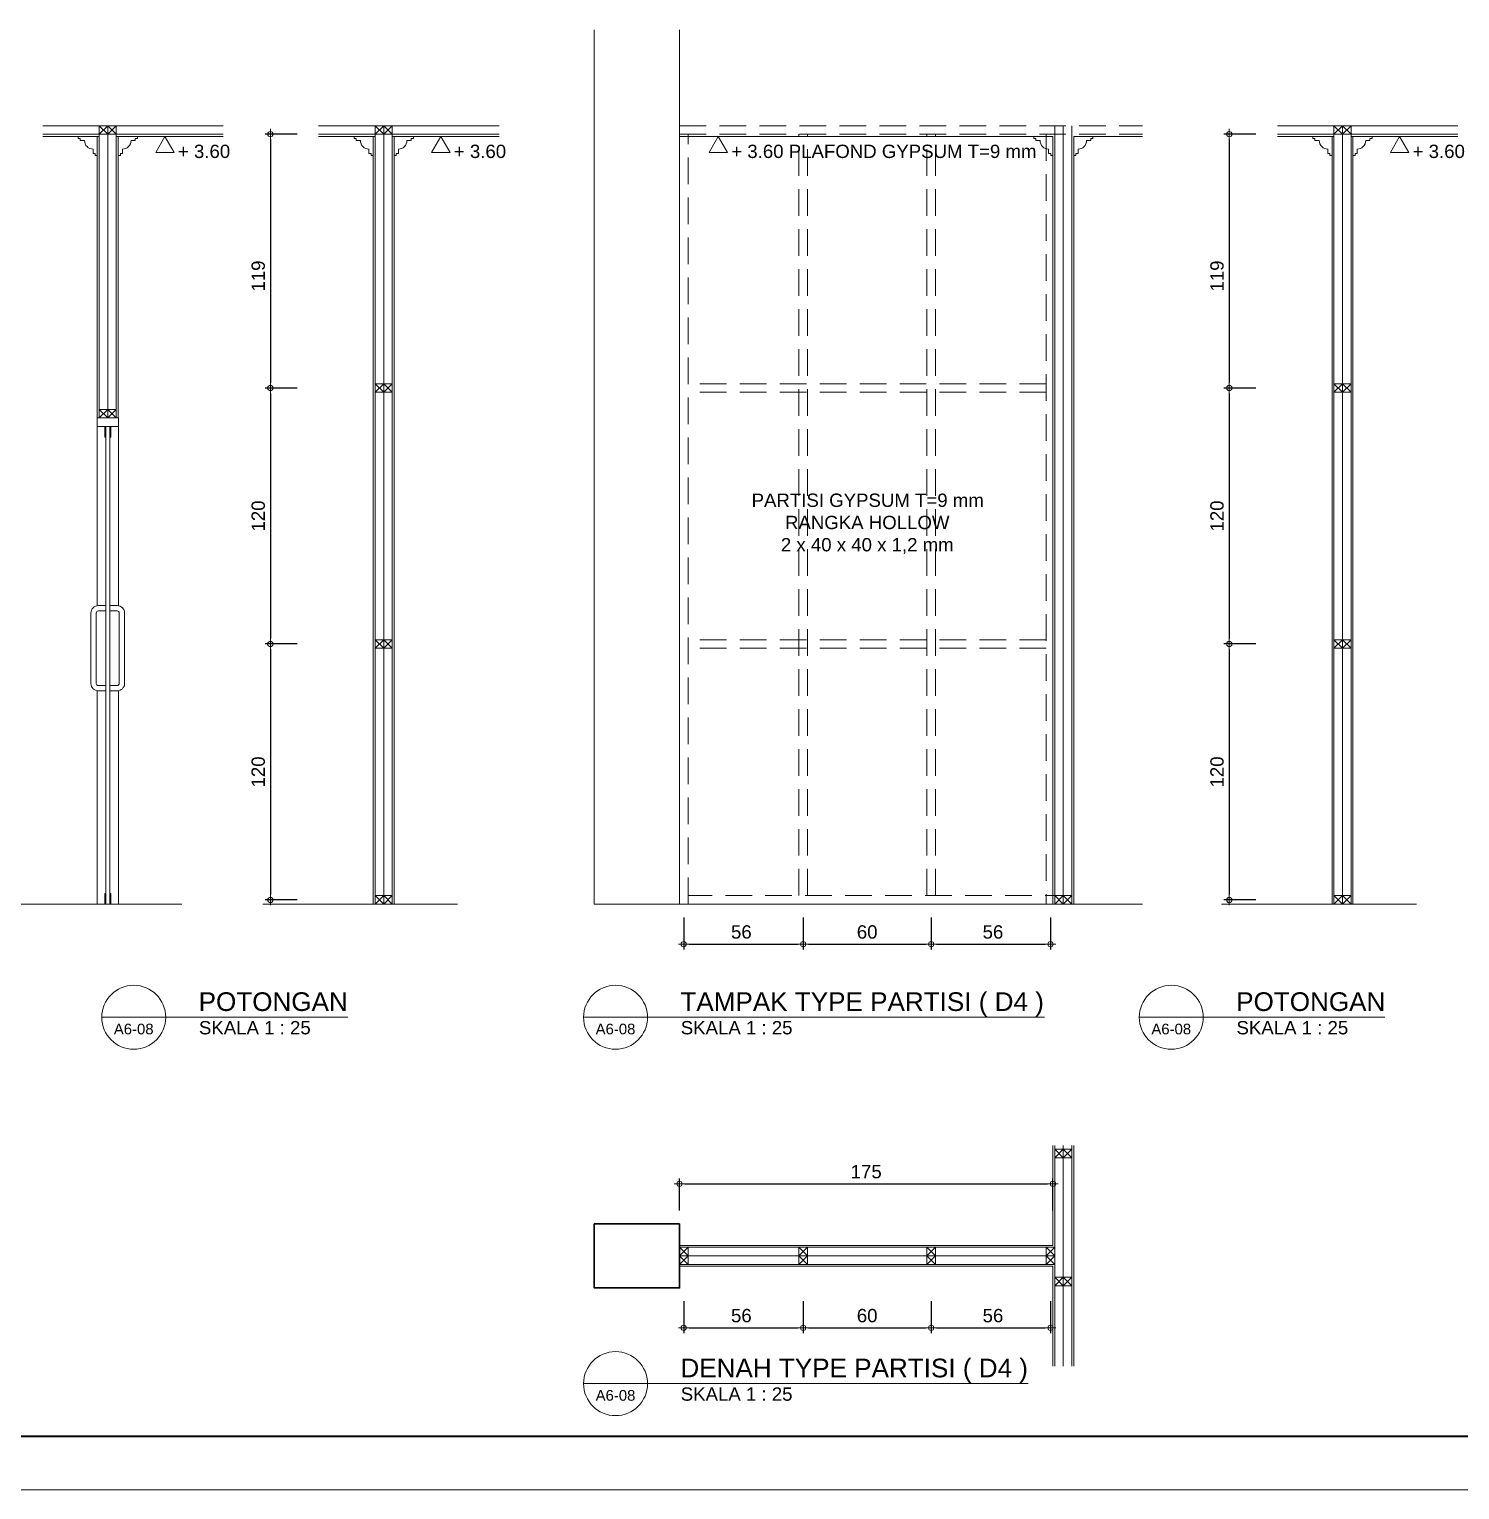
# Model space of a CAD drawing. Header units: millimetres. Extents: x -11 to 1625, y -267 to 180.
# Drawn here: x 1025.01 to 1051.85, y -267 to -239.61 of the extents above; entities that cross this region are included whole.
import ezdxf
from ezdxf.enums import TextEntityAlignment as Align

# ---------------------------------------------------------------- set-up
doc = ezdxf.new("R2010")
doc.units = ezdxf.units.MM
doc.linetypes.add('HIDDEN', pattern=[0.375, 0.25, -0.125])
for name, color, linetype, lineweight in [('ars', 11, 'Continuous', 5), ('GRS KOP', 1, 'Continuous', 35), ('KOLOM', 1, 'Continuous', 30), ('kop', 7, 'Continuous', 20), ('kus', 63, 'Continuous', 15), ('lan', 7, 'Continuous', 15), ('not', 7, 'Continuous', 20), ('PARTISI', 190, 'Continuous', 9), ('pla', 213, 'Continuous', 15), ('tem', 5, 'Continuous', 20), ('u', 6, 'Continuous', 20)]:
    doc.layers.add(name, color=color, linetype=linetype, lineweight=lineweight)
doc.styles.add('BARU', font='complex.shx')
doc.styles.add('S', font='SIMPLEX', dxfattribs={"width": 1.1})
doc.styles.get("Standard").update_dxf_attribs({"font": 'ARIALUNI.TTF'})
doc.dimstyles.new('SK-25', dxfattribs={"dimtxt": 0.25, "dimasz": 0.1, "dimexe": 0.1, "dimexo": 0, "dimgap": 0.1, "dimtad": 1, "dimdec": 0, "dimlfac": 25, "dimzin": 12, "dimdsep": 46, "dimtxsty": 'Standard', "dimblk": 'BULAT', "dimcen": 0.1, "dimclrd": 256, "dimadec": 0, "dimazin": 3, "dimtfac": 1, "dimtdec": 0, "dimtofl": 0, "dimtmove": 0, "dimatfit": 3, "dimldrblk": 'BULAT', "dimfxl": 0, "dimtolj": 1, "dimtzin": 0, "dimarcsym": 0})

# ---------------------------------------------------------------- blocks, each defined once
blk = doc.blocks.new('kop')
at = {"layer": 'GRS KOP'}
blk.add_lwpolyline([(1, 54), (83, 54), (83, 1), (1, 1)], close=True, dxfattribs=at)
at = {"layer": 'kop', "color": 7}
blk.add_line((0, 0), (84, 0), dxfattribs=at)
at = {"layer": 'kop', "style": 'BARU', "flags": 4}
for p, height in [((73.8, 5.4), 0.35), ((80.303, 5.382), 0.25), ((73.8, 4.9), 0.35), ((80.303, 4.882), 0.25), ((73.8, 4.4), 0.35), ((80.303, 4.382), 0.25)]:
    blk.add_attdef('-', p, '', height=height, dxfattribs=at)
at = {"layer": 'kop', "flags": 4}
for tag, p in [('AR-00', (78.057, 2.648)), ('00', (81.238, 2.647))]:
    blk.add_attdef(tag, text='', height=0.35, dxfattribs=at).set_placement(p, align=Align.MIDDLE)
blk = doc.blocks.new('PEILA')
blk.add_lwpolyline([(-0.188, -0.325), (0.188, -0.325), (0, 0)], close=True)
at = {"style": 'S', "width": 1.1, "flags": 4}
blk.add_attdef('CAT', (0.265, -0.289), '', height=0.2, dxfattribs=at)
blk = doc.blocks.new('BULAT')
for p, q in [((-1, 0), (1, 0)), ((0, -1), (0, 1))]:
    blk.add_line(p, q)
blk.add_circle((0, 0), 0.5)
blk = doc.blocks.new('*D2224')
at = {"layer": 'Defpoints', "color": 0, "ltscale": 0.15}
for p in [(1030.039, -241.578), (1029.539, -246.338), (1030.039, -246.338)]:
    blk.add_point(p, dxfattribs=at)
at = {"layer": 'u', "color": 0, "lineweight": -2, "ltscale": 0.15}
for p, q in [((1030.039, -241.578), (1029.439, -241.578)), ((1030.039, -246.338), (1029.439, -246.338))]:
    blk.add_line(p, q, dxfattribs=at)
at = {"layer": 'u', "lineweight": -2, "ltscale": 0.15}
blk.add_line((1029.539, -241.678), (1029.539, -246.238), dxfattribs=at)
at = {"layer": 'u', "lineweight": -2, "ltscale": 0.15, "xscale": 0.1, "yscale": 0.1, "zscale": 0.1}
for p, rotation in [((1029.539, -241.578), 90), ((1029.539, -246.338), 270)]:
    blk.add_blockref('BULAT', p, dxfattribs=dict(at, rotation=rotation))
at = {"layer": 'u', "color": 0, "ltscale": 0.15, "insert": (1029.311, -244.238), "char_height": 0.25, "attachment_point": 5, "rotation": 90}
blk.add_mtext('\\A1;119', dxfattribs=at)
blk = doc.blocks.new('*D2225')
at = {"layer": 'Defpoints', "color": 0, "ltscale": 0.15}
for p in [(1030.039, -251.138), (1029.539, -255.938), (1030.039, -255.938)]:
    blk.add_point(p, dxfattribs=at)
at = {"layer": 'u', "color": 0, "lineweight": -2, "ltscale": 0.15}
for p, q in [((1030.039, -251.138), (1029.439, -251.138)), ((1030.039, -255.938), (1029.439, -255.938))]:
    blk.add_line(p, q, dxfattribs=at)
at = {"layer": 'u', "lineweight": -2, "ltscale": 0.15}
blk.add_line((1029.539, -251.238), (1029.539, -255.838), dxfattribs=at)
at = {"layer": 'u', "lineweight": -2, "ltscale": 0.15, "xscale": 0.1, "yscale": 0.1, "zscale": 0.1}
for p, rotation in [((1029.539, -251.138), 90), ((1029.539, -255.938), 270)]:
    blk.add_blockref('BULAT', p, dxfattribs=dict(at, rotation=rotation))
at = {"layer": 'u', "color": 0, "ltscale": 0.15, "insert": (1029.311, -253.538), "char_height": 0.25, "attachment_point": 5, "rotation": 90}
blk.add_mtext('\\A1;120', dxfattribs=at)
blk = doc.blocks.new('*D2226')
at = {"layer": 'Defpoints', "color": 0, "ltscale": 0.15}
for p in [(1030.039, -246.338), (1029.539, -251.138), (1030.039, -251.138)]:
    blk.add_point(p, dxfattribs=at)
at = {"layer": 'u', "color": 0, "lineweight": -2, "ltscale": 0.15}
for p, q in [((1030.039, -246.338), (1029.439, -246.338)), ((1030.039, -251.138), (1029.439, -251.138))]:
    blk.add_line(p, q, dxfattribs=at)
at = {"layer": 'u', "lineweight": -2, "ltscale": 0.15}
blk.add_line((1029.539, -246.438), (1029.539, -251.038), dxfattribs=at)
at = {"layer": 'u', "lineweight": -2, "ltscale": 0.15, "xscale": 0.1, "yscale": 0.1, "zscale": 0.1}
for p, rotation in [((1029.539, -246.338), 90), ((1029.539, -251.138), 270)]:
    blk.add_blockref('BULAT', p, dxfattribs=dict(at, rotation=rotation))
at = {"layer": 'u', "color": 0, "ltscale": 0.15, "insert": (1029.311, -248.738), "char_height": 0.25, "attachment_point": 5, "rotation": 90}
blk.add_mtext('\\A1;120', dxfattribs=at)
blk = doc.blocks.new('Ndtpd')
blk.add_line((0.747, 0), (-0.747, 0))
blk.add_circle((0, 0), 0.747)
at = {"flags": 4}
for tag, height, p in [('NO', 0.5, (0, 0.148)), ('NOLBR', 0.3, (0, -0.398))]:
    blk.add_attdef(tag, text='', height=height, dxfattribs=at).set_placement(p, align=Align.CENTER)
for tag, p, height in [('NDTPD', (1.516, 0.148), 0.5), ('SKALA', (1.523, -0.398), 0.3)]:
    blk.add_attdef(tag, p, '', height=height, dxfattribs=at)
blk = doc.blocks.new('K1')
at = {"layer": 'KOLOM'}
blk.add_lwpolyline([(0.2, 0.15), (-0.2, 0.15), (-0.2, -0.15), (0.2, -0.15), (0.2, 0.15)], dxfattribs=at)
blk = doc.blocks.new('*D2269')
at = {"layer": 'Defpoints', "color": 0, "ltscale": 0.15}
for p in [(1037.293, -263.463), (1039.533, -263.463), (1039.533, -263.963)]:
    blk.add_point(p, dxfattribs=at)
at = {"layer": 'u', "color": 0, "lineweight": -2, "ltscale": 0.15}
for p, q in [((1037.293, -263.463), (1037.293, -264.063)), ((1039.533, -263.463), (1039.533, -264.063))]:
    blk.add_line(p, q, dxfattribs=at)
at = {"layer": 'u', "lineweight": -2, "ltscale": 0.15}
blk.add_line((1037.393, -263.963), (1039.433, -263.963), dxfattribs=at)
at = {"layer": 'u', "lineweight": -2, "ltscale": 0.15, "xscale": 0.1, "yscale": 0.1, "zscale": 0.1, "rotation": 180}
blk.add_blockref('BULAT', (1037.293, -263.963), dxfattribs=at)
at = {"layer": 'u', "lineweight": -2, "ltscale": 0.15, "xscale": 0.1, "yscale": 0.1, "zscale": 0.1}
blk.add_blockref('BULAT', (1039.533, -263.963), dxfattribs=at)
at = {"layer": 'u', "color": 0, "ltscale": 0.15, "insert": (1038.373, -263.735), "char_height": 0.25, "attachment_point": 5}
blk.add_mtext('\\A1;56', dxfattribs=at)
blk = doc.blocks.new('*D2270')
at = {"layer": 'Defpoints', "color": 0, "ltscale": 0.15}
for p in [(1039.533, -263.463), (1041.933, -263.463), (1041.933, -263.963)]:
    blk.add_point(p, dxfattribs=at)
at = {"layer": 'u', "color": 0, "lineweight": -2, "ltscale": 0.15}
for p, q in [((1039.533, -263.463), (1039.533, -264.063)), ((1041.933, -263.463), (1041.933, -264.063))]:
    blk.add_line(p, q, dxfattribs=at)
at = {"layer": 'u', "lineweight": -2, "ltscale": 0.15}
blk.add_line((1039.633, -263.963), (1041.833, -263.963), dxfattribs=at)
at = {"layer": 'u', "lineweight": -2, "ltscale": 0.15, "xscale": 0.1, "yscale": 0.1, "zscale": 0.1, "rotation": 180}
blk.add_blockref('BULAT', (1039.533, -263.963), dxfattribs=at)
at = {"layer": 'u', "lineweight": -2, "ltscale": 0.15, "xscale": 0.1, "yscale": 0.1, "zscale": 0.1}
blk.add_blockref('BULAT', (1041.933, -263.963), dxfattribs=at)
at = {"layer": 'u', "color": 0, "ltscale": 0.15, "insert": (1040.733, -263.735), "char_height": 0.25, "attachment_point": 5}
blk.add_mtext('\\A1;60', dxfattribs=at)
blk = doc.blocks.new('*D2271')
at = {"layer": 'Defpoints', "color": 0, "ltscale": 0.15}
for p in [(1041.933, -263.463), (1044.173, -263.463), (1044.173, -263.963)]:
    blk.add_point(p, dxfattribs=at)
at = {"layer": 'u', "color": 0, "lineweight": -2, "ltscale": 0.15}
for p, q in [((1041.933, -263.463), (1041.933, -264.063)), ((1044.173, -263.463), (1044.173, -264.063))]:
    blk.add_line(p, q, dxfattribs=at)
at = {"layer": 'u', "lineweight": -2, "ltscale": 0.15}
blk.add_line((1042.033, -263.963), (1044.073, -263.963), dxfattribs=at)
at = {"layer": 'u', "lineweight": -2, "ltscale": 0.15, "xscale": 0.1, "yscale": 0.1, "zscale": 0.1, "rotation": 180}
blk.add_blockref('BULAT', (1041.933, -263.963), dxfattribs=at)
at = {"layer": 'u', "lineweight": -2, "ltscale": 0.15, "xscale": 0.1, "yscale": 0.1, "zscale": 0.1}
blk.add_blockref('BULAT', (1044.173, -263.963), dxfattribs=at)
at = {"layer": 'u', "color": 0, "ltscale": 0.15, "insert": (1043.093, -263.735), "char_height": 0.25, "attachment_point": 5}
blk.add_mtext('\\A1;56', dxfattribs=at)
blk = doc.blocks.new('*D2272')
at = {"layer": 'Defpoints', "color": 0, "ltscale": 0.15}
for p in [(1044.217, -261.263), (1037.213, -261.763), (1044.217, -261.763)]:
    blk.add_point(p, dxfattribs=at)
at = {"layer": 'u', "color": 0, "lineweight": -2, "ltscale": 0.15}
for p, q in [((1037.213, -261.763), (1037.213, -261.163)), ((1044.217, -261.763), (1044.217, -261.163))]:
    blk.add_line(p, q, dxfattribs=at)
at = {"layer": 'u', "lineweight": -2, "ltscale": 0.15}
blk.add_line((1037.313, -261.263), (1044.117, -261.263), dxfattribs=at)
at = {"layer": 'u', "lineweight": -2, "ltscale": 0.15, "xscale": 0.1, "yscale": 0.1, "zscale": 0.1, "rotation": 180}
blk.add_blockref('BULAT', (1037.213, -261.263), dxfattribs=at)
at = {"layer": 'u', "lineweight": -2, "ltscale": 0.15, "xscale": 0.1, "yscale": 0.1, "zscale": 0.1}
blk.add_blockref('BULAT', (1044.217, -261.263), dxfattribs=at)
at = {"layer": 'u', "color": 0, "ltscale": 0.15, "insert": (1040.715, -261.035), "char_height": 0.25, "attachment_point": 5}
blk.add_mtext('\\A1;175', dxfattribs=at)
blk = doc.blocks.new('*D2273')
at = {"layer": 'Defpoints', "color": 0, "ltscale": 0.15}
for p in [(1037.293, -256.268), (1039.533, -256.268), (1039.533, -256.768)]:
    blk.add_point(p, dxfattribs=at)
at = {"layer": 'u', "color": 0, "lineweight": -2, "ltscale": 0.15}
for p, q in [((1037.293, -256.268), (1037.293, -256.868)), ((1039.533, -256.268), (1039.533, -256.868))]:
    blk.add_line(p, q, dxfattribs=at)
at = {"layer": 'u', "lineweight": -2, "ltscale": 0.15}
blk.add_line((1037.393, -256.768), (1039.433, -256.768), dxfattribs=at)
at = {"layer": 'u', "lineweight": -2, "ltscale": 0.15, "xscale": 0.1, "yscale": 0.1, "zscale": 0.1, "rotation": 180}
blk.add_blockref('BULAT', (1037.293, -256.768), dxfattribs=at)
at = {"layer": 'u', "lineweight": -2, "ltscale": 0.15, "xscale": 0.1, "yscale": 0.1, "zscale": 0.1}
blk.add_blockref('BULAT', (1039.533, -256.768), dxfattribs=at)
at = {"layer": 'u', "color": 0, "ltscale": 0.15, "insert": (1038.373, -256.54), "char_height": 0.25, "attachment_point": 5}
blk.add_mtext('\\A1;56', dxfattribs=at)
blk = doc.blocks.new('*D2274')
at = {"layer": 'Defpoints', "color": 0, "ltscale": 0.15}
for p in [(1039.533, -256.268), (1041.933, -256.268), (1041.933, -256.768)]:
    blk.add_point(p, dxfattribs=at)
at = {"layer": 'u', "color": 0, "lineweight": -2, "ltscale": 0.15}
for p, q in [((1039.533, -256.268), (1039.533, -256.868)), ((1041.933, -256.268), (1041.933, -256.868))]:
    blk.add_line(p, q, dxfattribs=at)
at = {"layer": 'u', "lineweight": -2, "ltscale": 0.15}
blk.add_line((1039.633, -256.768), (1041.833, -256.768), dxfattribs=at)
at = {"layer": 'u', "lineweight": -2, "ltscale": 0.15, "xscale": 0.1, "yscale": 0.1, "zscale": 0.1, "rotation": 180}
blk.add_blockref('BULAT', (1039.533, -256.768), dxfattribs=at)
at = {"layer": 'u', "lineweight": -2, "ltscale": 0.15, "xscale": 0.1, "yscale": 0.1, "zscale": 0.1}
blk.add_blockref('BULAT', (1041.933, -256.768), dxfattribs=at)
at = {"layer": 'u', "color": 0, "ltscale": 0.15, "insert": (1040.733, -256.54), "char_height": 0.25, "attachment_point": 5}
blk.add_mtext('\\A1;60', dxfattribs=at)
blk = doc.blocks.new('*D2275')
at = {"layer": 'Defpoints', "color": 0, "ltscale": 0.15}
for p in [(1041.933, -256.268), (1044.173, -256.268), (1044.173, -256.768)]:
    blk.add_point(p, dxfattribs=at)
at = {"layer": 'u', "color": 0, "lineweight": -2, "ltscale": 0.15}
for p, q in [((1041.933, -256.268), (1041.933, -256.868)), ((1044.173, -256.268), (1044.173, -256.868))]:
    blk.add_line(p, q, dxfattribs=at)
at = {"layer": 'u', "lineweight": -2, "ltscale": 0.15}
blk.add_line((1042.033, -256.768), (1044.073, -256.768), dxfattribs=at)
at = {"layer": 'u', "lineweight": -2, "ltscale": 0.15, "xscale": 0.1, "yscale": 0.1, "zscale": 0.1, "rotation": 180}
blk.add_blockref('BULAT', (1041.933, -256.768), dxfattribs=at)
at = {"layer": 'u', "lineweight": -2, "ltscale": 0.15, "xscale": 0.1, "yscale": 0.1, "zscale": 0.1}
blk.add_blockref('BULAT', (1044.173, -256.768), dxfattribs=at)
at = {"layer": 'u', "color": 0, "ltscale": 0.15, "insert": (1043.093, -256.54), "char_height": 0.25, "attachment_point": 5}
blk.add_mtext('\\A1;56', dxfattribs=at)
blk = doc.blocks.new('*D2276')
at = {"layer": 'Defpoints', "color": 0, "ltscale": 0.15}
for p in [(1048.025, -241.578), (1047.525, -246.338), (1048.025, -246.338)]:
    blk.add_point(p, dxfattribs=at)
at = {"layer": 'u', "color": 0, "lineweight": -2, "ltscale": 0.15}
for p, q in [((1048.025, -241.578), (1047.425, -241.578)), ((1048.025, -246.338), (1047.425, -246.338))]:
    blk.add_line(p, q, dxfattribs=at)
at = {"layer": 'u', "lineweight": -2, "ltscale": 0.15}
blk.add_line((1047.525, -241.678), (1047.525, -246.238), dxfattribs=at)
at = {"layer": 'u', "lineweight": -2, "ltscale": 0.15, "xscale": 0.1, "yscale": 0.1, "zscale": 0.1}
for p, rotation in [((1047.525, -241.578), 90), ((1047.525, -246.338), 270)]:
    blk.add_blockref('BULAT', p, dxfattribs=dict(at, rotation=rotation))
at = {"layer": 'u', "color": 0, "ltscale": 0.15, "insert": (1047.297, -244.238), "char_height": 0.25, "attachment_point": 5, "rotation": 90}
blk.add_mtext('\\A1;119', dxfattribs=at)
blk = doc.blocks.new('*D2277')
at = {"layer": 'Defpoints', "color": 0, "ltscale": 0.15}
for p in [(1048.025, -251.138), (1047.525, -255.938), (1048.025, -255.938)]:
    blk.add_point(p, dxfattribs=at)
at = {"layer": 'u', "color": 0, "lineweight": -2, "ltscale": 0.15}
for p, q in [((1048.025, -251.138), (1047.425, -251.138)), ((1048.025, -255.938), (1047.425, -255.938))]:
    blk.add_line(p, q, dxfattribs=at)
at = {"layer": 'u', "lineweight": -2, "ltscale": 0.15}
blk.add_line((1047.525, -251.238), (1047.525, -255.838), dxfattribs=at)
at = {"layer": 'u', "lineweight": -2, "ltscale": 0.15, "xscale": 0.1, "yscale": 0.1, "zscale": 0.1}
for p, rotation in [((1047.525, -251.138), 90), ((1047.525, -255.938), 270)]:
    blk.add_blockref('BULAT', p, dxfattribs=dict(at, rotation=rotation))
at = {"layer": 'u', "color": 0, "ltscale": 0.15, "insert": (1047.297, -253.538), "char_height": 0.25, "attachment_point": 5, "rotation": 90}
blk.add_mtext('\\A1;120', dxfattribs=at)
blk = doc.blocks.new('*D2278')
at = {"layer": 'Defpoints', "color": 0, "ltscale": 0.15}
for p in [(1048.025, -246.338), (1047.525, -251.138), (1048.025, -251.138)]:
    blk.add_point(p, dxfattribs=at)
at = {"layer": 'u', "color": 0, "lineweight": -2, "ltscale": 0.15}
for p, q in [((1048.025, -246.338), (1047.425, -246.338)), ((1048.025, -251.138), (1047.425, -251.138))]:
    blk.add_line(p, q, dxfattribs=at)
at = {"layer": 'u', "lineweight": -2, "ltscale": 0.15}
blk.add_line((1047.525, -246.438), (1047.525, -251.038), dxfattribs=at)
at = {"layer": 'u', "lineweight": -2, "ltscale": 0.15, "xscale": 0.1, "yscale": 0.1, "zscale": 0.1}
for p, rotation in [((1047.525, -246.338), 90), ((1047.525, -251.138), 270)]:
    blk.add_blockref('BULAT', p, dxfattribs=dict(at, rotation=rotation))
at = {"layer": 'u', "color": 0, "ltscale": 0.15, "insert": (1047.297, -248.738), "char_height": 0.25, "attachment_point": 5, "rotation": 90}
blk.add_mtext('\\A1;120', dxfattribs=at)

msp = doc.modelspace()

# ---------------------------------------------------------------- linework, layer by layer
at = {"layer": 'ars'}
for p, q in [((1026.3275323, -241.5778809), (1026.4875323, -241.4178809)), ((1026.3275323, -241.4178809), (1026.4875323, -241.5778809)), ((1026.4875323, -241.4178809), (1026.6475323, -241.5778809)), ((1026.4875323, -241.5778809), (1026.6475323, -241.4178809)), ((1031.5038117, -241.5778809), (1031.6638117, -241.4178809)), ((1031.5038117, -241.4178809), (1031.6638117, -241.5778809)), ((1031.6638117, -241.4178809), (1031.8238117, -241.5778809)), ((1031.6638117, -241.5778809), (1031.8238117, -241.4178809)), ((1049.4895449, -241.5778809), (1049.6495449, -241.4178809)), ((1049.4895449, -241.4178809), (1049.6495449, -241.5778809)), ((1049.6495449, -241.4178809), (1049.8095449, -241.5778809)), ((1049.6495449, -241.5778809), (1049.8095449, -241.4178809)), ((1026.3275323, -241.6178809), (1025.2671662, -241.6178809)), ((1026.2915323, -246.8978809), (1026.2915323, -241.6178809)), ((1026.6475323, -241.6178809), (1028.6539097, -241.6178809)), ((1026.6835323, -246.8978809), (1026.6835323, -241.6178809)), ((1031.5038117, -241.6178809), (1030.4434456, -241.6178809)), ((1031.4678117, -256.0178809), (1031.4678117, -241.6178809)), ((1031.8238117, -241.6178809), (1033.830189, -241.6178809)), ((1031.8598117, -256.0178809), (1031.8598117, -241.6178809)), ((1044.216895, -241.6178809), (1037.212895, -241.6178809)), ((1044.216895, -241.6178809), (1044.216895, -256.0178809)), ((1044.608895, -241.6178809), (1044.608895, -256.0178809)), ((1045.899543, -241.6178809), (1044.608895, -241.6178809)), ((1049.4895449, -241.6178809), (1048.4291788, -241.6178809)), ((1049.4535449, -256.0178809), (1049.4535449, -241.6178809)), ((1049.8095449, -241.6178809), (1051.8159223, -241.6178809)), ((1049.8455449, -256.0178809), (1049.8455449, -241.6178809)), ((1031.5038117, -246.4178809), (1031.6638117, -246.2578809)), ((1031.5038117, -246.2578809), (1031.6638117, -246.4178809)), ((1031.6638117, -246.2578809), (1031.8238117, -246.4178809)), ((1031.6638117, -246.4178809), (1031.8238117, -246.2578809)), ((1049.4895449, -246.4178809), (1049.6495449, -246.2578809)), ((1049.4895449, -246.2578809), (1049.6495449, -246.4178809)), ((1049.6495449, -246.2578809), (1049.8095449, -246.4178809)), ((1049.6495449, -246.4178809), (1049.8095449, -246.2578809)), ((1026.3275323, -246.8978809), (1026.4875323, -246.7378809)), ((1026.3275323, -246.7378809), (1026.4875323, -246.8978809)), ((1026.4875323, -246.7378809), (1026.6475323, -246.8978809)), ((1026.4875323, -246.8978809), (1026.6475323, -246.7378809)), ((1031.5038117, -251.2178809), (1031.6638117, -251.0578809)), ((1031.5038117, -251.0578809), (1031.6638117, -251.2178809)), ((1031.6638117, -251.0578809), (1031.8238117, -251.2178809)), ((1031.6638117, -251.2178809), (1031.8238117, -251.0578809)), ((1049.4895449, -251.2178809), (1049.6495449, -251.0578809)), ((1049.4895449, -251.0578809), (1049.6495449, -251.2178809)), ((1049.6495449, -251.0578809), (1049.8095449, -251.2178809)), ((1049.6495449, -251.2178809), (1049.8095449, -251.0578809)), ((1031.5038117, -256.0178809), (1031.6638117, -255.8578809)), ((1031.5038117, -255.8578809), (1031.6638117, -256.0178809)), ((1031.6638117, -255.8578809), (1031.8238117, -256.0178809)), ((1031.6638117, -256.0178809), (1031.8238117, -255.8578809)), ((1044.252895, -256.0178809), (1044.412895, -255.8578809)), ((1044.252895, -255.8578809), (1044.412895, -256.0178809)), ((1044.412895, -255.8578809), (1044.572895, -256.0178809)), ((1044.412895, -256.0178809), (1044.572895, -255.8578809)), ((1049.4895449, -256.0178809), (1049.6495449, -255.8578809)), ((1049.4895449, -255.8578809), (1049.6495449, -256.0178809)), ((1049.6495449, -255.8578809), (1049.8095449, -256.0178809)), ((1049.6495449, -256.0178809), (1049.8095449, -255.8578809)), ((1044.216895, -260.5447913), (1044.216895, -262.4168881)), ((1044.252895, -260.6128881), (1044.412895, -260.7728881)), ((1044.252895, -260.7728881), (1044.412895, -260.6128881)), ((1044.412895, -260.7728881), (1044.572895, -260.6128881)), ((1044.412895, -260.6128881), (1044.572895, -260.7728881)), ((1044.608895, -260.5447913), (1044.608895, -264.680985)), ((1044.216895, -262.4168881), (1037.212895, -262.4168881)), ((1037.372895, -262.4528881), (1037.212895, -262.6128881)), ((1037.212895, -262.4528881), (1037.372895, -262.6128881)), ((1037.212895, -262.6128881), (1037.372895, -262.7728881)), ((1037.372895, -262.6128881), (1037.212895, -262.7728881)), ((1039.452895, -262.4528881), (1039.612895, -262.6128881)), ((1039.612895, -262.4528881), (1039.452895, -262.6128881)), ((1039.612895, -262.6128881), (1039.452895, -262.7728881)), ((1039.452895, -262.6128881), (1039.612895, -262.7728881)), ((1042.012895, -262.4528881), (1041.852895, -262.6128881)), ((1041.852895, -262.4528881), (1042.012895, -262.6128881)), ((1041.852895, -262.6128881), (1042.012895, -262.7728881)), ((1042.012895, -262.6128881), (1041.852895, -262.7728881)), ((1044.092895, -262.4528881), (1044.252895, -262.6128881)), ((1044.252895, -262.4528881), (1044.092895, -262.6128881)), ((1044.252895, -262.6128881), (1044.092895, -262.7728881)), ((1044.092895, -262.6128881), (1044.252895, -262.7728881)), ((1044.216895, -262.8088881), (1037.212895, -262.8088881)), ((1044.216895, -262.8088881), (1044.216895, -264.680985)), ((1044.252895, -263.0128881), (1044.412895, -263.1728881)), ((1044.252895, -263.1728881), (1044.412895, -263.0128881)), ((1044.412895, -263.1728881), (1044.572895, -263.0128881)), ((1044.412895, -263.0128881), (1044.572895, -263.1728881))]:
    msp.add_line(p, q, dxfattribs=at)
at = {"layer": 'kus'}
for p, q in [((1026.2875323, -247.0578809), (1026.2875323, -250.4199534)), ((1026.4315323, -247.0578809), (1026.4315323, -247.2578809)), ((1026.4515323, -247.0578809), (1026.4515323, -256.0178809)), ((1026.5235323, -247.0578809), (1026.5235323, -256.0178809)), ((1026.5435323, -247.0578809), (1026.5435323, -247.2578809)), ((1026.6875323, -247.0578809), (1026.6875323, -250.4199534)), ((1026.4515323, -247.2578809), (1026.4315323, -247.2578809)), ((1026.5435323, -247.2578809), (1026.5235323, -247.2578809)), ((1026.1715323, -250.5578809), (1026.1715323, -251.8778809)), ((1026.2715323, -250.5578809), (1026.2715323, -251.8778809)), ((1026.3115323, -250.4178809), (1026.4515323, -250.4178809)), ((1026.3115323, -250.5178809), (1026.4515323, -250.5178809)), ((1026.6635323, -250.4178809), (1026.5235323, -250.4178809)), ((1026.6635323, -250.5178809), (1026.5235323, -250.5178809)), ((1026.7035323, -250.5578809), (1026.7035323, -251.8778809)), ((1026.8035323, -250.5578809), (1026.8035323, -251.8778809)), ((1026.3115323, -251.9178809), (1026.4515323, -251.9178809)), ((1026.6635323, -251.9178809), (1026.5235323, -251.9178809)), ((1026.2875323, -252.0158084), (1026.2875323, -256.0178809)), ((1026.3115323, -252.0178809), (1026.4515323, -252.0178809)), ((1026.6635323, -252.0178809), (1026.5235323, -252.0178809)), ((1026.6875323, -252.0158084), (1026.6875323, -256.0178809)), ((1026.4515323, -255.8178809), (1026.4315323, -255.8178809)), ((1026.4315323, -256.0178809), (1026.4315323, -255.8178809)), ((1026.5435323, -255.8178809), (1026.5235323, -255.8178809)), ((1026.5435323, -256.0178809), (1026.5435323, -255.8178809))]:
    msp.add_line(p, q, dxfattribs=at)
msp.add_lwpolyline([(1026.2875323, -247.0578809), (1026.6875323, -247.0578809), (1026.6875323, -246.8978809), (1026.2875323, -246.8978809)], close=True, dxfattribs=at)
for centre, radius, start, end in [((1026.3115323, -250.5578809), 0.14, 90, 180), ((1026.3115323, -250.5578809), 0.04, 90, 180), ((1026.6635323, -250.5578809), 0.14, 0, 90), ((1026.6635323, -250.5578809), 0.04, 0, 90), ((1026.3115323, -251.8778809), 0.14, 180, 270), ((1026.3115323, -251.8778809), 0.04, 180, 270), ((1026.6635323, -251.8778809), 0.04, 270, 0), ((1026.6635323, -251.8778809), 0.14, 270, 0)]:
    msp.add_arc(centre, radius, start, end, dxfattribs=at)
at = {"layer": 'lan'}
for p, q in [((1024.2171549, -256.0178809), (1027.8750133, -256.0178809)), ((1029.3934343, -256.0178809), (1033.0512926, -256.0178809)), ((1045.899543, -256.0178809), (1035.612895, -256.0178809)), ((1047.3791675, -256.0178809), (1051.0370259, -256.0178809))]:
    msp.add_line(p, q, dxfattribs=at)
for points in [[(1025.9715323, -241.6978809), (1025.9715323, -241.6578809), (1025.9315323, -241.6578809), (1025.9315323, -241.6178809), (1026.2915323, -241.6178809), (1026.2915323, -241.9778809), (1026.2515323, -241.9778809), (1026.2515323, -241.9378809), (1026.2115323, -241.9378809), (1026.2115323, -241.8578809, -0.4142135624), (1026.0515323, -241.6978809)], [(1027.0035323, -241.6978809), (1027.0035323, -241.6578809), (1027.0435323, -241.6578809), (1027.0435323, -241.6178809), (1026.6835323, -241.6178809), (1026.6835323, -241.9778809), (1026.7235323, -241.9778809), (1026.7235323, -241.9378809), (1026.7635323, -241.9378809), (1026.7635323, -241.8578809, 0.4142135624), (1026.9235323, -241.6978809)], [(1031.1478117, -241.6978809), (1031.1478117, -241.6578809), (1031.1078117, -241.6578809), (1031.1078117, -241.6178809), (1031.4678117, -241.6178809), (1031.4678117, -241.9778809), (1031.4278117, -241.9778809), (1031.4278117, -241.9378809), (1031.3878117, -241.9378809), (1031.3878117, -241.8578809, -0.4142135624), (1031.2278117, -241.6978809)], [(1032.1798117, -241.6978809), (1032.1798117, -241.6578809), (1032.2198117, -241.6578809), (1032.2198117, -241.6178809), (1031.8598117, -241.6178809), (1031.8598117, -241.9778809), (1031.8998117, -241.9778809), (1031.8998117, -241.9378809), (1031.9398117, -241.9378809), (1031.9398117, -241.8578809, 0.4142135624), (1032.0998117, -241.6978809)], [(1043.896895, -241.6978809), (1043.896895, -241.6578809), (1043.856895, -241.6578809), (1043.856895, -241.6178809), (1044.216895, -241.6178809), (1044.216895, -241.9778809), (1044.176895, -241.9778809), (1044.176895, -241.9378809), (1044.136895, -241.9378809), (1044.136895, -241.8578809, -0.4142135624), (1043.976895, -241.6978809)], [(1044.928895, -241.6978809), (1044.928895, -241.6578809), (1044.968895, -241.6578809), (1044.968895, -241.6178809), (1044.608895, -241.6178809), (1044.608895, -241.9778809), (1044.648895, -241.9778809), (1044.648895, -241.9378809), (1044.688895, -241.9378809), (1044.688895, -241.8578809, 0.4142135624), (1044.848895, -241.6978809)], [(1049.1335449, -241.6978809), (1049.1335449, -241.6578809), (1049.0935449, -241.6578809), (1049.0935449, -241.6178809), (1049.4535449, -241.6178809), (1049.4535449, -241.9778809), (1049.4135449, -241.9778809), (1049.4135449, -241.9378809), (1049.3735449, -241.9378809), (1049.3735449, -241.8578809, -0.4142135624), (1049.2135449, -241.6978809)], [(1050.1655449, -241.6978809), (1050.1655449, -241.6578809), (1050.2055449, -241.6578809), (1050.2055449, -241.6178809), (1049.8455449, -241.6178809), (1049.8455449, -241.9778809), (1049.8855449, -241.9778809), (1049.8855449, -241.9378809), (1049.9255449, -241.9378809), (1049.9255449, -241.8578809, 0.4142135624), (1050.0855449, -241.6978809)]]:
    msp.add_lwpolyline(points, format="xyb", close=True, dxfattribs=at)
at = {"layer": 'not'}
for p, q in [((1027.5746606, -258.1390105), (1030.9913135, -258.1390105)), ((1036.6127599, -258.1390105), (1044.0581978, -258.1390105)), ((1047.0379119, -258.1390105), (1050.4450975, -258.1390105)), ((1036.6127599, -265.0096467), (1043.750729, -265.0096467))]:
    msp.add_line(p, q, dxfattribs=at)
at = {"layer": 'PARTISI'}
for p, q in [((1026.3275323, -246.8978809), (1026.3275323, -241.4178809)), ((1026.3275323, -241.4178809), (1026.6475323, -241.4178809)), ((1026.4875323, -246.8978809), (1026.4875323, -241.4178809)), ((1026.6475323, -246.8978809), (1026.6475323, -241.4178809)), ((1031.5038117, -256.0178809), (1031.5038117, -241.4178809)), ((1031.5038117, -241.4178809), (1031.8238117, -241.4178809)), ((1031.6638117, -256.0178809), (1031.6638117, -241.4178809)), ((1031.8238117, -256.0178809), (1031.8238117, -241.4178809)), ((1044.252895, -241.4178809), (1044.252895, -256.0178809)), ((1044.412895, -241.4178809), (1044.412895, -256.0178809)), ((1044.572895, -241.4178809), (1044.572895, -256.0178809)), ((1049.4895449, -256.0178809), (1049.4895449, -241.4178809)), ((1049.4895449, -241.4178809), (1049.8095449, -241.4178809)), ((1049.6495449, -256.0178809), (1049.6495449, -241.4178809)), ((1049.8095449, -256.0178809), (1049.8095449, -241.4178809)), ((1031.5038117, -246.2578809), (1031.8238117, -246.2578809)), ((1031.5038117, -246.4178809), (1031.8238117, -246.4178809)), ((1049.4895449, -246.2578809), (1049.8095449, -246.2578809)), ((1049.4895449, -246.4178809), (1049.8095449, -246.4178809)), ((1026.3275323, -246.7378809), (1026.6475323, -246.7378809)), ((1031.5038117, -251.0578809), (1031.8238117, -251.0578809)), ((1049.4895449, -251.0578809), (1049.8095449, -251.0578809)), ((1031.5038117, -251.2178809), (1031.8238117, -251.2178809)), ((1049.4895449, -251.2178809), (1049.8095449, -251.2178809)), ((1031.5038117, -255.8578809), (1031.8238117, -255.8578809)), ((1049.4895449, -255.8578809), (1049.8095449, -255.8578809)), ((1044.252895, -260.5447913), (1044.252895, -264.680985)), ((1044.572895, -260.6128881), (1044.252895, -260.6128881)), ((1044.412895, -260.5447913), (1044.412895, -264.680985)), ((1044.572895, -260.5447913), (1044.572895, -264.680985)), ((1044.572895, -260.7728881), (1044.252895, -260.7728881)), ((1044.252895, -262.4528881), (1037.212895, -262.4528881)), ((1044.252895, -262.6128881), (1037.212895, -262.6128881)), ((1037.372895, -262.7728881), (1037.372895, -262.4528881)), ((1039.452895, -262.7728881), (1039.452895, -262.4528881)), ((1039.612895, -262.7728881), (1039.612895, -262.4528881)), ((1041.852895, -262.7728881), (1041.852895, -262.4528881)), ((1042.012895, -262.7728881), (1042.012895, -262.4528881)), ((1044.092895, -262.7728881), (1044.092895, -262.4528881)), ((1044.252895, -262.7728881), (1037.212895, -262.7728881)), ((1044.572895, -263.0128881), (1044.252895, -263.0128881)), ((1044.572895, -263.1728881), (1044.252895, -263.1728881))]:
    msp.add_line(p, q, dxfattribs=at)
at = {"layer": 'PARTISI', "linetype": 'HIDDEN', "ltscale": 2}
for p, q in [((1037.212895, -241.4178809), (1045.899543, -241.4178809)), ((1037.212895, -241.5778809), (1045.899543, -241.5778809)), ((1037.372895, -256.0178809), (1037.372895, -241.5778809)), ((1039.452895, -255.8578809), (1039.452895, -241.5778809)), ((1039.612895, -255.8578809), (1039.612895, -241.5778809)), ((1041.852895, -255.8578809), (1041.852895, -241.5778809)), ((1042.012895, -255.8578809), (1042.012895, -241.5778809)), ((1044.092895, -241.5778809), (1044.092895, -256.0178809)), ((1044.092895, -246.2578809), (1037.372895, -246.2578809)), ((1044.092895, -246.4178809), (1037.372895, -246.4178809)), ((1044.092895, -251.0578809), (1037.372895, -251.0578809)), ((1044.092895, -251.2178809), (1037.372895, -251.2178809)), ((1044.572895, -255.8578809), (1037.372895, -255.8578809))]:
    msp.add_line(p, q, dxfattribs=at)
at = {"layer": 'pla'}
for p, q in [((1025.2671662, -241.4178809), (1028.6539097, -241.4178809)), ((1025.2671662, -241.5778809), (1028.6539097, -241.5778809)), ((1030.4434456, -241.4178809), (1033.830189, -241.4178809)), ((1030.4434456, -241.5778809), (1033.830189, -241.5778809)), ((1048.4291788, -241.4178809), (1051.8159223, -241.4178809)), ((1048.4291788, -241.5778809), (1051.8159223, -241.5778809))]:
    msp.add_line(p, q, dxfattribs=at)
at = {"layer": 'tem'}
for p, q in [((1035.612895, -256.0178809), (1035.612895, -239.6178809)), ((1037.212895, -256.0178809), (1037.212895, -239.6178809))]:
    msp.add_line(p, q, dxfattribs=at)

# ---------------------------------------------------------------- block references
at = {"layer": 'KOLOM', "xscale": 4, "yscale": 4, "zscale": 4}
msp.add_blockref('K1', (1036.412895, -262.6128881), dxfattribs=at)
at = {"layer": 'kop'}
msp.add_blockref('kop', (995.2141622, -267), dxfattribs=at)
at = {"layer": 'not'}
ref = msp.add_blockref('PEILA', (1027.5601206, -241.6178809), dxfattribs=dict(at, xscale=0.9237604307034012, yscale=0.9237604307034012, zscale=0.9237604307034012))
ref.add_attrib('CAT', '+ 3.60', (1027.803466, -242.0244328), dxfattribs={"layer": '0', "height": 0.25, "flags": 4})
ref = msp.add_blockref('PEILA', (1032.7364, -241.6178809), dxfattribs=dict(at, xscale=0.9237604307034012, yscale=0.9237604307034012, zscale=0.9237604307034012))
ref.add_attrib('CAT', '+ 3.60', (1032.9797453, -242.0244328), dxfattribs={"layer": '0', "height": 0.25, "flags": 4})
ref = msp.add_blockref('PEILA', (1037.9408738, -241.6178809), dxfattribs=dict(at, xscale=0.9237604307034012, yscale=0.9237604307034012, zscale=0.9237604307034012))
ref.add_attrib('CAT', '+ 3.60 PLAFOND GYPSUM T=9 mm', (1038.1842191, -242.0244328), dxfattribs={"layer": '0', "height": 0.25, "flags": 4})
ref = msp.add_blockref('PEILA', (1050.7221332, -241.6178809), dxfattribs=dict(at, xscale=0.9237604307034012, yscale=0.9237604307034012, zscale=0.9237604307034012))
ref.add_attrib('CAT', '+ 3.60', (1050.9654786, -242.0244328), dxfattribs={"layer": '0', "height": 0.25, "flags": 4})
ref = msp.add_blockref('Ndtpd', (1026.9746606, -258.1390105), dxfattribs=dict(at, xscale=0.803212851405533, yscale=0.803212851405533, zscale=0.803212851405533))
ref.add_attrib('NDTPD', 'POTONGAN', (1028.1923452, -258.0204846), dxfattribs={"layer": '0', "height": 0.35, "flags": 4})
ref.add_attrib('NOLBR', 'A6-08', dxfattribs={"layer": '0', "height": 0.2, "flags": 4}).set_placement((1026.9743334, -258.4589804), align=Align.CENTER)
ref.add_attrib('SKALA', 'SKALA 1 : 25', (1028.1981453, -258.4589804), dxfattribs={"layer": '0', "height": 0.25, "flags": 4})
ref = msp.add_blockref('Ndtpd', (1036.0127599, -258.1390105), dxfattribs=dict(at, xscale=0.803212851405533, yscale=0.803212851405533, zscale=0.803212851405533))
ref.add_attrib('NDTPD', 'TAMPAK TYPE PARTISI ( D4 )', (1037.2304445, -258.0204846), dxfattribs={"layer": '0', "height": 0.35, "flags": 4})
ref.add_attrib('NOLBR', 'A6-08', dxfattribs={"layer": '0', "height": 0.2, "flags": 4}).set_placement((1036.0124327, -258.4589804), align=Align.CENTER)
ref.add_attrib('SKALA', 'SKALA 1 : 25', (1037.2362446, -258.4589804), dxfattribs={"layer": '0', "height": 0.25, "flags": 4})
ref = msp.add_blockref('Ndtpd', (1046.4379119, -258.1390105), dxfattribs=dict(at, xscale=0.803212851405533, yscale=0.803212851405533, zscale=0.803212851405533))
ref.add_attrib('NDTPD', 'POTONGAN', (1047.6555966, -258.0204846), dxfattribs={"layer": '0', "height": 0.35, "flags": 4})
ref.add_attrib('NOLBR', 'A6-08', dxfattribs={"layer": '0', "height": 0.2, "flags": 4}).set_placement((1046.4375847, -258.4589804), align=Align.CENTER)
ref.add_attrib('SKALA', 'SKALA 1 : 25', (1047.6613966, -258.4589804), dxfattribs={"layer": '0', "height": 0.25, "flags": 4})
ref = msp.add_blockref('Ndtpd', (1036.0127599, -265.0096467), dxfattribs=dict(at, xscale=0.803212851405533, yscale=0.803212851405533, zscale=0.803212851405533))
ref.add_attrib('NDTPD', 'DENAH TYPE PARTISI ( D4 )', (1037.2304445, -264.8911209), dxfattribs={"layer": '0', "height": 0.35, "flags": 4})
ref.add_attrib('NOLBR', 'A6-08', dxfattribs={"layer": '0', "height": 0.2, "flags": 4}).set_placement((1036.0124327, -265.3296166), align=Align.CENTER)
ref.add_attrib('SKALA', 'SKALA 1 : 25', (1037.2362446, -265.3296166), dxfattribs={"layer": '0', "height": 0.25, "flags": 4})

# ---------------------------------------------------------------- texts
at = {"layer": 'not', "insert": (1038.529709, -248.3176429), "char_height": 0.25, "attachment_point": 1}
msp.add_mtext_dynamic_manual_height_columns('\\pi0.035568;PARTISI GYPSUM T=9 mm\\P\\pi0.66227;RANGKA HOLLOW\\P\\pi0.58494;2 x 40 x 40 x 1,2 mm', width=4.378435059, gutter_width=4.3707989, heights=[0], dxfattribs=at)

# ---------------------------------------------------------------- dimensions: what is measured, and where the dimension line sits
at = {"layer": 'u', "ltscale": 0.15}
for base, p1, p2, picture, middle in [((1029.5390194, -246.3378809), (1030.0390194, -241.5778809), (1030.0390194, -246.3378809), '*D2224', (1029.5390194, -244.2378809)), ((1047.5247526, -246.3378809), (1048.0247526, -241.5778809), (1048.0247526, -246.3378809), '*D2276', (1047.5247526, -244.2378809)), ((1029.5390194, -251.1378809), (1030.0390194, -246.3378809), (1030.0390194, -251.1378809), '*D2226', (1029.5390194, -248.7378809)), ((1047.5247526, -251.1378809), (1048.0247526, -246.3378809), (1048.0247526, -251.1378809), '*D2278', (1047.5247526, -248.7378809)), ((1029.5390194, -255.9378809), (1030.0390194, -251.1378809), (1030.0390194, -255.9378809), '*D2225', (1029.5390194, -253.5378809)), ((1047.5247526, -255.9378809), (1048.0247526, -251.1378809), (1048.0247526, -255.9378809), '*D2277', (1047.5247526, -253.5378809))]:
    dim = msp.add_linear_dim(base=base, p1=p1, p2=p2, angle=270, dimstyle='SK-25', dxfattribs=at)
    dim.commit()
    dim.dimension.update_dxf_attribs({"geometry": picture, "text_midpoint": middle, "dimtype": 160})
for base, p1, p2, picture, middle in [((1039.532895, -256.7678809), (1037.292895, -256.2678809), (1039.532895, -256.2678809), '*D2273', (1038.372895, -256.7678809)), ((1044.172895, -256.7678809), (1041.932895, -256.2678809), (1044.172895, -256.2678809), '*D2275', (1043.092895, -256.7678809)), ((1044.216895, -261.2628881), (1037.212895, -261.7628881), (1044.216895, -261.7628881), '*D2272', (1040.714895, -261.2628881)), ((1039.532895, -263.9628881), (1037.292895, -263.4628881), (1039.532895, -263.4628881), '*D2269', (1038.372895, -263.9628881)), ((1044.172895, -263.9628881), (1041.932895, -263.4628881), (1044.172895, -263.4628881), '*D2271', (1043.092895, -263.9628881))]:
    dim = msp.add_linear_dim(base=base, p1=p1, p2=p2, dimstyle='SK-25', override={"dimdec": 0}, dxfattribs=at)
    dim.commit()
    dim.dimension.update_dxf_attribs({"geometry": picture, "text_midpoint": middle, "dimtype": 160})
for base, p1, p2, picture, middle in [((1041.932895, -256.7678809), (1039.532895, -256.2678809), (1041.932895, -256.2678809), '*D2274', (1040.732895, -256.7678809)), ((1041.932895, -263.9628881), (1039.532895, -263.4628881), (1041.932895, -263.4628881), '*D2270', (1040.732895, -263.9628881))]:
    dim = msp.add_linear_dim(base=base, p1=p1, p2=p2, dimstyle='SK-25', dxfattribs=at)
    dim.commit()
    dim.dimension.update_dxf_attribs({"geometry": picture, "text_midpoint": middle, "dimtype": 160})

doc.saveas('drawing.dxf')
